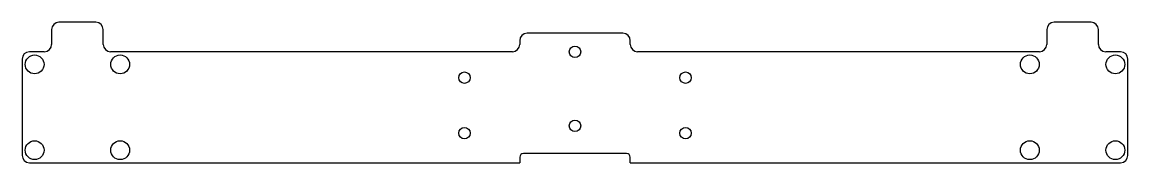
# Model space of a CAD drawing. Header units: millimetres. Extents: x 0 to 300, y 0 to 38.
import ezdxf

# ---------------------------------------------------------------- set-up
doc = ezdxf.new("R2010")
doc.units = ezdxf.units.MM

msp = doc.modelspace()

# ---------------------------------------------------------------- linework, layer by layer
at = {"color": 7, "linetype": 'Continuous', "lineweight": 25}
for p, q in [((20, 38), (10, 38)), ((290, 38), (280, 38)), ((8, 36), (8, 32)), ((22, 32), (22, 36)), ((163, 35), (137, 35)), ((278, 36), (278, 32)), ((292, 32), (292, 36)), ((135, 33), (135, 32)), ((165, 32), (165, 33)), ((0, 28), (0, 2)), ((6, 30), (2, 30)), ((133, 30), (24, 30)), ((276, 30), (167, 30)), ((298, 30), (294, 30)), ((300, 2), (300, 28)), ((2, 0), (135, 0)), ((135, 1.5), (135, 0)), ((164, 2.5), (136, 2.5)), ((165, 0), (165, 1.5)), ((165, 0), (298, 0))]:
    msp.add_line(p, q, dxfattribs=at)
for centre, radius in [((150, 30), 1.55), ((3.4, 26.6), 2.55), ((26.6, 26.6), 2.55), ((273.4, 26.6), 2.55), ((296.6, 26.6), 2.55), ((120, 23), 1.55), ((180, 23), 1.55), ((120, 8), 1.55), ((150, 10), 1.55), ((180, 8), 1.55), ((3.4, 3.4), 2.55), ((26.6, 3.4), 2.55), ((273.4, 3.4), 2.55), ((296.6, 3.4), 2.55)]:
    msp.add_circle(centre, radius, dxfattribs=at)
for centre, radius, start, end in [((10, 36), 2, 90, 180), ((20, 36), 2, 0, 90), ((280, 36), 2, 90, 180), ((290, 36), 2, 0, 90), ((137, 33), 2, 90, 180), ((163, 33), 2, 0, 90), ((2, 28), 2, 90, 180), ((6, 32), 2, 270, 0), ((24, 32), 2, 180, 270), ((133, 32), 2, 270, 0), ((167, 32), 2, 180, 270), ((276, 32), 2, 270, 0), ((294, 32), 2, 180, 270), ((298, 28), 2, 0, 90), ((2, 2), 2, 180, 270), ((136, 1.5), 1, 90, 180), ((164, 1.5), 1, 0, 90), ((298, 2), 2, 270, 0)]:
    msp.add_arc(centre, radius, start, end, dxfattribs=at)

doc.saveas('drawing.dxf')
